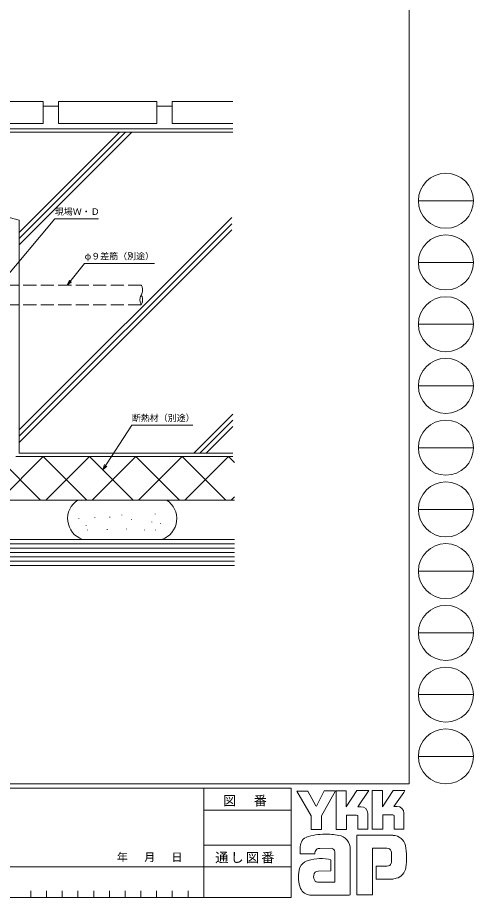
# Model space of a CAD drawing. Units: millimetres, scale not verified. Extents: x -594 to 539, y -420 to 386.
# Drawn here: x 330.8 to 539.5, y -420 to -17 of the extents above; entities that cross this region are included whole.
import ezdxf
from ezdxf.enums import TextEntityAlignment as Align

# ---------------------------------------------------------------- set-up
doc = ezdxf.new("R2010")
doc.units = ezdxf.units.MM
doc.header["$LTSCALE"] = 2
doc.linetypes.add('DASHED3', pattern=[4, 3, -1])
for name, color, linetype, lineweight in [('0-1_YKK_ZWAK', 7, 'Continuous', 9), ('0-5_YSS_K', 3, 'Continuous', 9), ('0-7_YKK_D', 6, 'Continuous', 9)]:
    doc.layers.add(name, color=color, linetype=linetype, lineweight=lineweight)
doc.styles.add('ＭＳ ゴシック', font='')
doc.styles.get('ＭＳ ゴシック').set_extended_font_data('MS Gothic')

msp = doc.modelspace()

# ---------------------------------------------------------------- linework, layer by layer
at = {"layer": '0-1_YKK_ZWAK'}
for p, q in [((510, 382), (510, -368)), ((514.252, -100.88), (539.452, -100.88)), ((514.252, -129.16), (539.452, -129.16)), ((514.252, -157.44), (539.452, -157.44)), ((514.252, -185.72), (539.452, -185.72)), ((514.252, -214), (539.452, -214)), ((514.252, -242.28), (539.452, -242.28)), ((514.252, -270.56), (539.452, -270.56)), ((514.252, -298.84), (539.452, -298.84)), ((514.252, -327.12), (539.452, -327.12)), ((514.252, -355.4), (539.452, -355.4)), ((510, -368), (-590, -368)), ((456, -370), (-590, -370)), ((416, -370), (416, -420)), ((456, -370), (456, -420)), ((458.624, -371.294), (463.644, -371.294)), ((465.188, -382.569), (458.624, -371.294)), ((471.194, -371.14), (467.544, -378.245)), ((476.657, -388.902), (476.657, -371.178)), ((493.106, -371.024), (497.778, -371.024)), ((493.106, -388.748), (493.106, -371.024)), ((502.682, -371.024), (508.088, -371.024)), ((507.548, -371.951), (503.088, -378.322)), ((508.088, -371.024), (507.548, -371.951)), ((487.97, -378.438), (486.486, -378.438)), ((504.572, -378.322), (503.088, -378.322)), ((416, -380), (456, -380)), ((485.963, -382.26), (481.406, -382.26)), ((491.06, -381.527), (491.06, -388.786)), ((497.971, -382.222), (497.971, -388.748)), ((502.528, -382.222), (497.971, -382.222)), ((503.146, -382.453), (502.528, -382.222)), ((503.146, -388.709), (503.146, -382.453)), ((507.663, -381.527), (507.663, -388.709)), ((497.971, -388.748), (493.106, -388.748)), ((503.146, -388.637), (503.218, -388.709)), ((507.663, -388.709), (503.146, -388.709)), ((502.605, -391.566), (486.04, -391.566)), ((486.04, -391.566), (486.04, -418.866)), ((416, -395.999), (456, -395.999)), ((460.169, -400.1), (460.169, -397.344)), ((474.494, -397.436), (469.212, -397.536)), ((483.028, -397.976), (483.028, -418.828)), ((493.222, -397.513), (499.863, -397.513)), ((493.222, -418.866), (493.222, -397.513)), ((466.81, -400.1), (460.169, -400.1)), ((476.039, -412.958), (476.039, -399.057)), ((501.962, -399.652), (501.987, -403.415)), ((272, -406), (416, -406)), ((456, -405.999), (416, -405.999)), ((494.96, -405.699), (494.96, -411.607)), ((500.018, -405.699), (494.96, -405.699)), ((474.108, -407.9), (468.402, -407.907)), ((468.007, -412.958), (476.039, -412.958)), ((475.421, -412.958), (475.923, -412.958)), ((476.039, -412.957), (476.04, -412.958)), ((494.96, -411.607), (502.566, -411.607)), ((502.566, -411.607), (504.111, -411.259)), ((336.8, -417), (336.8, -420)), ((344, -417), (344, -420)), ((351.2, -417), (351.2, -420)), ((358.4, -417), (358.4, -420)), ((365.6, -417), (365.6, -420)), ((372.8, -417), (372.8, -420)), ((380, -417), (380, -420)), ((387.2, -417), (387.2, -420)), ((394.4, -417), (394.4, -420)), ((401.6, -417), (401.6, -420)), ((408.8, -417), (408.8, -420)), ((466.81, -418.944), (464.686, -418.944)), ((482.564, -418.905), (466.81, -418.944)), ((483.028, -418.828), (482.564, -418.905)), ((-590, -420), (456, -420))]:
    msp.add_line(p, q, dxfattribs=at)
for points in [[(463.644, -371.294), (467.235, -378.013), (467.544, -378.245)], [(471.194, -371.14), (476.374, -371.14), (469.899, -382.608)], [(476.657, -371.178), (481.252, -371.178), (481.252, -378.462), (486.078, -371.101)], [(486.078, -371.101), (491.543, -371.101), (486.486, -378.438)], [(497.778, -371.024), (497.778, -378.441), (502.682, -371.024)], [(469.899, -382.608), (469.899, -388.941), (465.188, -388.941), (465.188, -382.569)], [(481.406, -382.26), (481.406, -388.902), (476.657, -388.902)], [(491.06, -388.786), (486.58, -388.786), (486.58, -382.492), (485.963, -382.26)], [(473.104, -402.533), (474.108, -402.764), (474.108, -407.9)], [(486.04, -418.866), (492.102, -418.866), (493.222, -418.866)]]:
    msp.add_lwpolyline(points, dxfattribs=at)
for centre in [(526.852, -100.88), (526.852, -129.16), (526.852, -157.44), (526.852, -185.72), (526.852, -214), (526.852, -242.28), (526.852, -270.56), (526.852, -298.84), (526.852, -327.12), (526.852, -355.4)]:
    msp.add_circle(centre, 12.6, dxfattribs=at)
for centre, radius, start, end in [((487.97, -381.527), 3.089, 0.00165, 89.99603), ((504.572, -381.411), 3.089, 0.00165, 89.99603), ((467.37, -397.379), 7.196, 158.41083, 179.71774), ((464.009, -395.793), 3.491, 109.02126, 161.51263), ((471.317, -416.287), 25.257, 89.89165, 109.30847), ((472.059, -420.662), 29.64, 78.78009, 91.46938), ((476.758, -397.852), 6.355, 40.66422, 80.31693), ((476.441, -397.836), 6.588, 358.78058, 38.76563), ((502.388, -397.772), 6.202, 14.44571, 87.08746), ((469.822, -400.01), 3.013, 138.46381, 181.71359), ((469.021, -399.958), 2.43, 85.50551, 126.78038), ((473.794, -399.649), 2.321, 14.75519, 72.44994), ((500.093, -399.256), 1.756, 16.43123, 96.91661), ((496.759, -400.297), 5.248, 4.93422, 17.03551), ((479.094, -401.696), 29.8, 350.99026, 10.67624), ((469.601, -421.22), 19.013, 79.38097, 112.05824), ((465.181, -408.468), 5.583, 121.8271, 169.08475), ((500.019, -403.834), 1.865, 269.95467, 342.90144), ((496.728, -402.916), 5.281, 343.6902, 354.75362), ((502.479, -405.35), 6.13, 285.4429, 349.90448), ((475.213, -410.564), 15.832, 168.76372, 199.80078), ((469.689, -410.469), 3.384, 171.08202, 216.71922), ((468.414, -409.97), 2.064, 90.33952, 178.03638), ((468.357, -410.807), 2.18, 230.97279, 260.7549), ((465.2, -413.489), 5.461, 207.31435, 263.59464)]:
    msp.add_arc(centre, radius, start, end, dxfattribs=at)
at = {"layer": '0-5_YSS_K'}
for p, q in [((297.504, -55.503), (342.504, -55.503)), ((342.504, -65.503), (342.504, -55.503)), ((349.504, -65.503), (349.504, -55.503)), ((349.504, -55.503), (394.504, -55.503)), ((394.504, -65.503), (394.504, -55.503)), ((401.504, -65.503), (401.504, -55.503)), ((401.504, -55.503), (429.31, -55.503)), ((342.504, -57.503), (349.504, -57.503)), ((394.504, -57.503), (401.504, -57.503)), ((307.504, -65.503), (342.504, -65.503)), ((310.004, -68), (429.31, -68.001)), ((349.504, -65.503), (394.504, -65.503)), ((401.504, -65.503), (429.31, -65.504)), ((429.31, -69.501), (311.504, -69.5)), ((331.504, -121.048), (383.051, -69.501)), ((331.504, -115.391), (377.394, -69.501)), ((331.504, -118.219), (380.223, -69.501)), ((331.504, -109.809), (311.504, -104.45)), ((331.503, -205.901), (428.784, -108.621)), ((331.503, -216.501), (331.504, -109.809)), ((331.503, -208.729), (428.784, -111.45)), ((331.503, -211.557), (428.784, -114.278)), ((304.72, -201.5), (341.219, -237.999)), ((411.413, -216.501), (429.309, -198.605)), ((414.241, -216.501), (429.309, -201.433)), ((417.07, -216.501), (429.309, -204.262)), ((331.503, -216.501), (429.309, -216.501)), ((342.431, -218.001), (322.432, -237.999)), ((429.309, -218.001), (330.003, -218.001)), ((342.432, -217.999), (362.432, -237.999)), ((363.645, -217.999), (343.645, -237.999)), ((363.645, -217.999), (383.645, -237.999)), ((384.859, -217.999), (364.859, -237.999)), ((384.859, -217.999), (404.859, -237.999)), ((406.072, -217.999), (386.072, -237.999)), ((406.072, -217.999), (426.072, -237.999)), ((427.285, -217.999), (407.285, -237.999)), ((427.285, -217.999), (430.006, -220.72)), ((430.006, -236.492), (428.498, -237.999)), ((320.142, -237.999), (430.116, -237.999)), ((373.04, -245.721), (373.04, -245.921)), ((378.454, -244.737), (378.454, -244.937)), ((393.71, -244.245), (393.71, -244.445)), ((358.769, -246.214), (358.769, -246.414)), ((362.214, -249.658), (362.214, -249.858)), ((366.151, -245.967), (366.151, -246.167)), ((382.883, -246.706), (382.883, -246.906)), ((392.233, -247.936), (392.233, -248.136)), ((396.17, -248.674), (396.17, -248.874)), ((362.706, -251.627), (362.706, -251.827)), ((371.81, -251.381), (371.81, -251.581)), ((380.668, -251.135), (380.668, -251.335)), ((388.788, -251.627), (388.788, -251.827)), ((393.956, -251.627), (393.956, -251.827)), ((297.503, -255.999), (430, -255.999)), ((297.503, -257.999), (430, -257.999)), ((297.503, -259.999), (430, -259.999)), ((297.503, -261.999), (430, -261.999)), ((297.503, -263.999), (430, -263.999)), ((297.503, -265.999), (430, -265.999)), ((297.503, -267.999), (430, -267.999))]:
    msp.add_line(p, q, dxfattribs=at)
at = {"layer": '0-5_YSS_K', "linetype": 'DASHED3'}
for p, q in [((387.369, -139.501), (317.372, -139.5)), ((387.369, -148.501), (317.372, -148.5))]:
    msp.add_line(p, q, dxfattribs=at)
for centre, start, end in [((383.472, -141.751), 329.99977, 29.99973), ((391.267, -146.251), 149.99973, 209.99977), ((383.472, -146.251), 329.99973, 29.99977)]:
    msp.add_arc(centre, 4.5, start, end, dxfattribs=at)
at = {"layer": '0-5_YSS_K'}
for centre, start, end in [((363.652, -246.499), 121.78833, 251.80511), ((393.652, -246.499), 288.19487, 58.21165)]:
    msp.add_arc(centre, 10, start, end, dxfattribs=at)
at = {"layer": '0-7_YKK_D'}
for p, q in [((323.526, -138.254), (347.79, -109.13)), ((347.79, -109.13), (367.79, -109.13)), ((353.448, -139.5), (355.461, -138.026)), ((369.757, -224.111), (383.03, -203.641)), ((383.03, -203.641), (411.03, -203.641)), ((370.527, -221.738), (369.757, -224.111)), ((369.757, -224.111), (371.61, -222.44))]:
    msp.add_line(p, q, dxfattribs=at)
msp.add_lwpolyline([(354.454, -137.217), (353.448, -139.5), (361.425, -129.566), (393.425, -129.566)], dxfattribs=at)

# ---------------------------------------------------------------- texts
at = {"layer": '0-1_YKK_ZWAK', "color": 4, "style": 'ＭＳ ゴシック'}
msp.add_text('年   月   日', height=3.666, dxfattribs=at).set_placement((376.252, -404.527), align=Align.BOTTOM_LEFT)
at = {"layer": '0-1_YKK_ZWAK', "char_height": 4.399, "attachment_point": 7, "style": 'ＭＳ ゴシック'}
for s, insert in [('\\T1.17;図\u3000番', (424.854, -378.374)), ('\\T1.17;通し図番', (421.255, -404.406))]:
    msp.add_mtext(s, dxfattribs=dict(at, insert=insert))
at = {"layer": '0-7_YKK_D', "color": 4, "style": 'ＭＳ ゴシック'}
for s, p in [('現場Ｗ・Ｄ', (347.808, -108.23)), ('φ９差筋（別途）', (361.443, -128.666)), ('断熱材（別途）', (383.048, -202.741))]:
    msp.add_text(s, height=2.933, dxfattribs=at).set_placement(p, align=Align.BOTTOM_LEFT)

doc.saveas('drawing.dxf')
